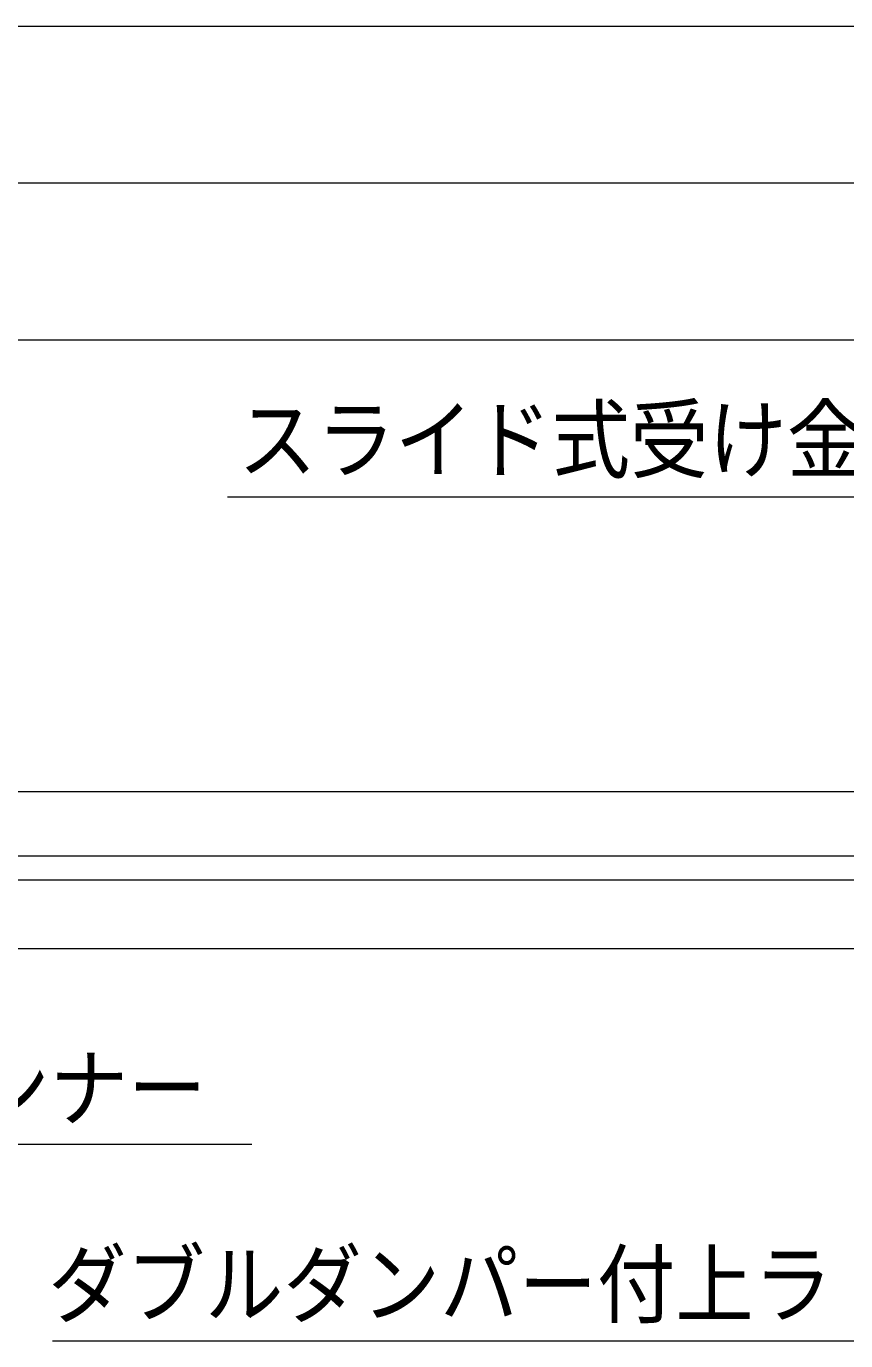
# Model space of a CAD drawing. Units: millimetres, scale not verified. Extents: x -6062 to 6062, y -3045 to 3045.
# Drawn here: x -4154 to -3737, y 120 to 790 of the extents above; entities that cross this region are included whole.
import ezdxf
from ezdxf.enums import TextEntityAlignment as Align

# ---------------------------------------------------------------- set-up
doc = ezdxf.new("R2010")
doc.units = ezdxf.units.MM
doc.header["$LTSCALE"] = 20
for name, color, linetype, lineweight in [('0-0_2寸法-1', 7, 'Continuous', 9), ('0-2_2寸法-3', 7, 'Continuous', 9), ('0-3_3一般', 7, 'Continuous', 9)]:
    doc.layers.add(name, color=color, linetype=linetype, lineweight=lineweight)
doc.styles.add('ＭＳ ゴシック', font='')
doc.styles.get('ＭＳ ゴシック').set_extended_font_data('MS Gothic')

# ---------------------------------------------------------------- blocks, each defined once
blk = doc.blocks.new('グループ-146')
at = {"layer": '0-3_3一般'}
for p, q in [((-75990, 8000), (19030, 8000)), ((19030, 7340), (-75990, 7340)), ((-52320, 7100), (-28348.9, 7100)), ((-52000, 6400), (-28640, 6400))]:
    blk.add_line(p, q, dxfattribs=at)
blk = doc.blocks.new('グループ-147')
at = {"layer": '0-3_3一般'}
blk.add_line((-77696.5, 8000), (20903.5, 8000), dxfattribs=at)
blk = doc.blocks.new('グループ-148')
at = {"layer": '0-3_3一般'}
for name in ['グループ-147', 'グループ-146']:
    blk.add_blockref(name, (0, 0), dxfattribs=at)

msp = doc.modelspace()

# ---------------------------------------------------------------- linework, layer by layer
at = {"layer": '0-0_2寸法-1'}
for p, q in [((-5574.79, 790), (-841.21, 790)), ((-3280.21, 710), (-5574.79, 710)), ((-3381.21, 630), (-5574.79, 630))]:
    msp.add_line(p, q, dxfattribs=at)
at = {"layer": '0-2_2寸法-3'}
for points in [[(-3358.5, 391.8), (-3449.83, 550), (-4051.76, 550)], [(-4039.44, 220), (-4265.36, 220), (-4353.6, 372.84)], [(-4141.06, 120), (-3542.22, 120), (-3395.98, 373.3)]]:
    msp.add_lwpolyline(points, dxfattribs=at)

# ---------------------------------------------------------------- block references
at = {"layer": '0-3_3一般', "xscale": 0.05, "yscale": 0.05}
msp.add_blockref('グループ-148', (-1787.5, 0), dxfattribs=at)

# ---------------------------------------------------------------- texts
at = {"layer": '0-2_2寸法-3', "style": 'ＭＳ ゴシック', "width": 0.9}
for s, p in [('スライド式受け金具取付位置', (-4046.36, 553.34)), ('上ランナー', (-4262.33, 222.77)), ('ダブルダンパー付上ラ', (-4143.16, 122.77))]:
    msp.add_text(s, height=32.55, dxfattribs=at).set_placement(p, align=Align.BOTTOM_LEFT)

doc.saveas('drawing.dxf')
